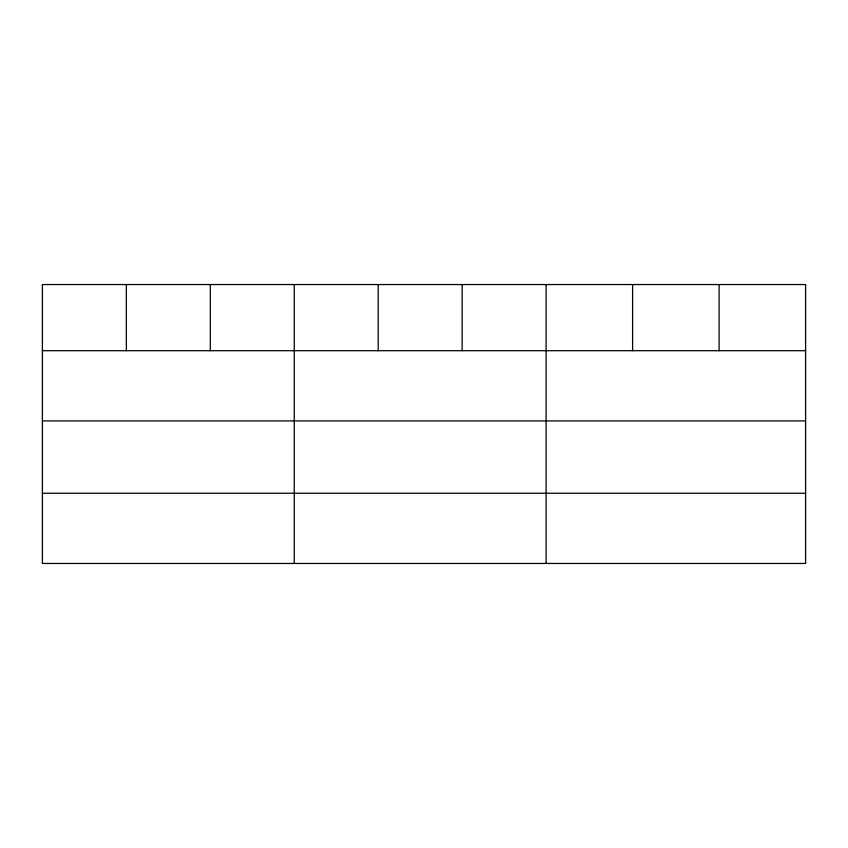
<?xml version="1.0" encoding="UTF-8"?>
<svg xmlns="http://www.w3.org/2000/svg" width="848" height="848" viewBox="0 0 848 848"><rect width="100%" height="100%" fill="white"/><g stroke="black" fill="none" stroke-linecap="round" stroke-linejoin="round"><path stroke-width="1.27" d="M805.6 420.915L805.6 284.546L42.4 284.546L42.4 563.454L805.6 563.454L805.6 420.915L42.4 420.915M42.4 350.701L805.6 350.701M42.4 493.25L805.6 493.25M719.104 284.546L719.104 350.701M632.608 284.546L632.608 350.701M546.112 284.546L546.112 563.454M462.16 284.546L462.16 350.701M378.208 284.546L378.208 350.701M294.256 284.546L294.256 563.454M210.304 284.546L210.304 350.701M126.352 284.546L126.352 350.701"/></g></svg>
